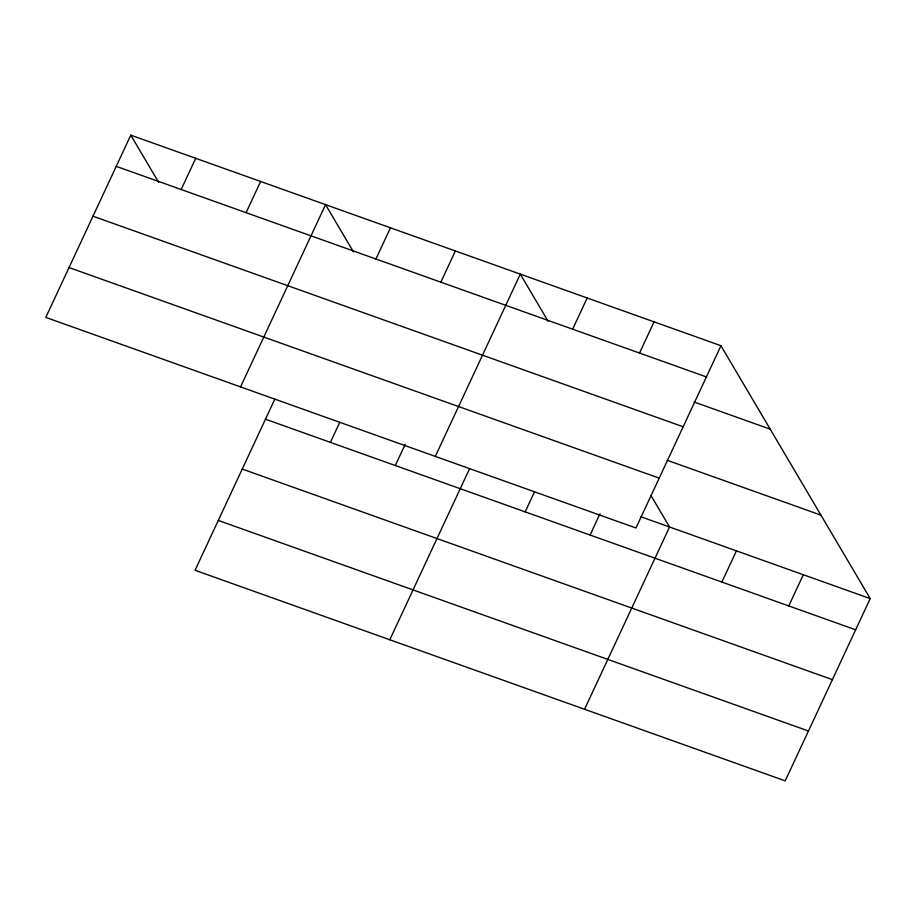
<?xml version="1.0" encoding="UTF-8"?>
<svg xmlns="http://www.w3.org/2000/svg" width="916" height="916" viewBox="0 0 916 916"><rect width="100%" height="100%" fill="white"/><g stroke="black" fill="none" stroke-linecap="round" stroke-linejoin="round"><path stroke-width="1.37" d="M130.793 135.144L45.8 317.405L635.956 527.994L720.949 345.721L130.793 135.144L158.628 182.307M181.162 189.509L195.715 158.308M246.083 212.672L260.625 181.471M240.553 386.907L325.546 204.634L353.381 251.797M274.8 399.239L195.051 570.279L785.207 780.856L870.2 598.595L720.949 345.721M375.915 258.999L390.468 227.798M330.401 442.371L339.721 422.402M440.836 282.162L455.378 250.961M395.323 465.534L405.215 444.317M435.306 456.397L520.299 274.124L548.134 321.287M389.804 639.769L469.553 468.729M572.637 329.199L587.179 297.998M525.166 511.861L534.475 491.892M639.517 353.061L654.07 321.86M590.076 535.036L599.969 513.807M584.557 709.259L669.55 526.998L650.99 495.545M721.877 582.061L736.43 550.86M788.768 605.923L803.321 574.721M116.24 166.346L706.408 376.923M693.962 401.964L770.207 429.169M92.997 216.199L683.153 426.776M667.111 460.256L820.954 515.147M69.043 267.564L659.211 478.141M640.399 516.59L870.2 598.595M265.491 419.207L855.647 629.796M242.248 469.061L832.404 679.649M218.294 520.425L808.45 731.002"/></g></svg>
